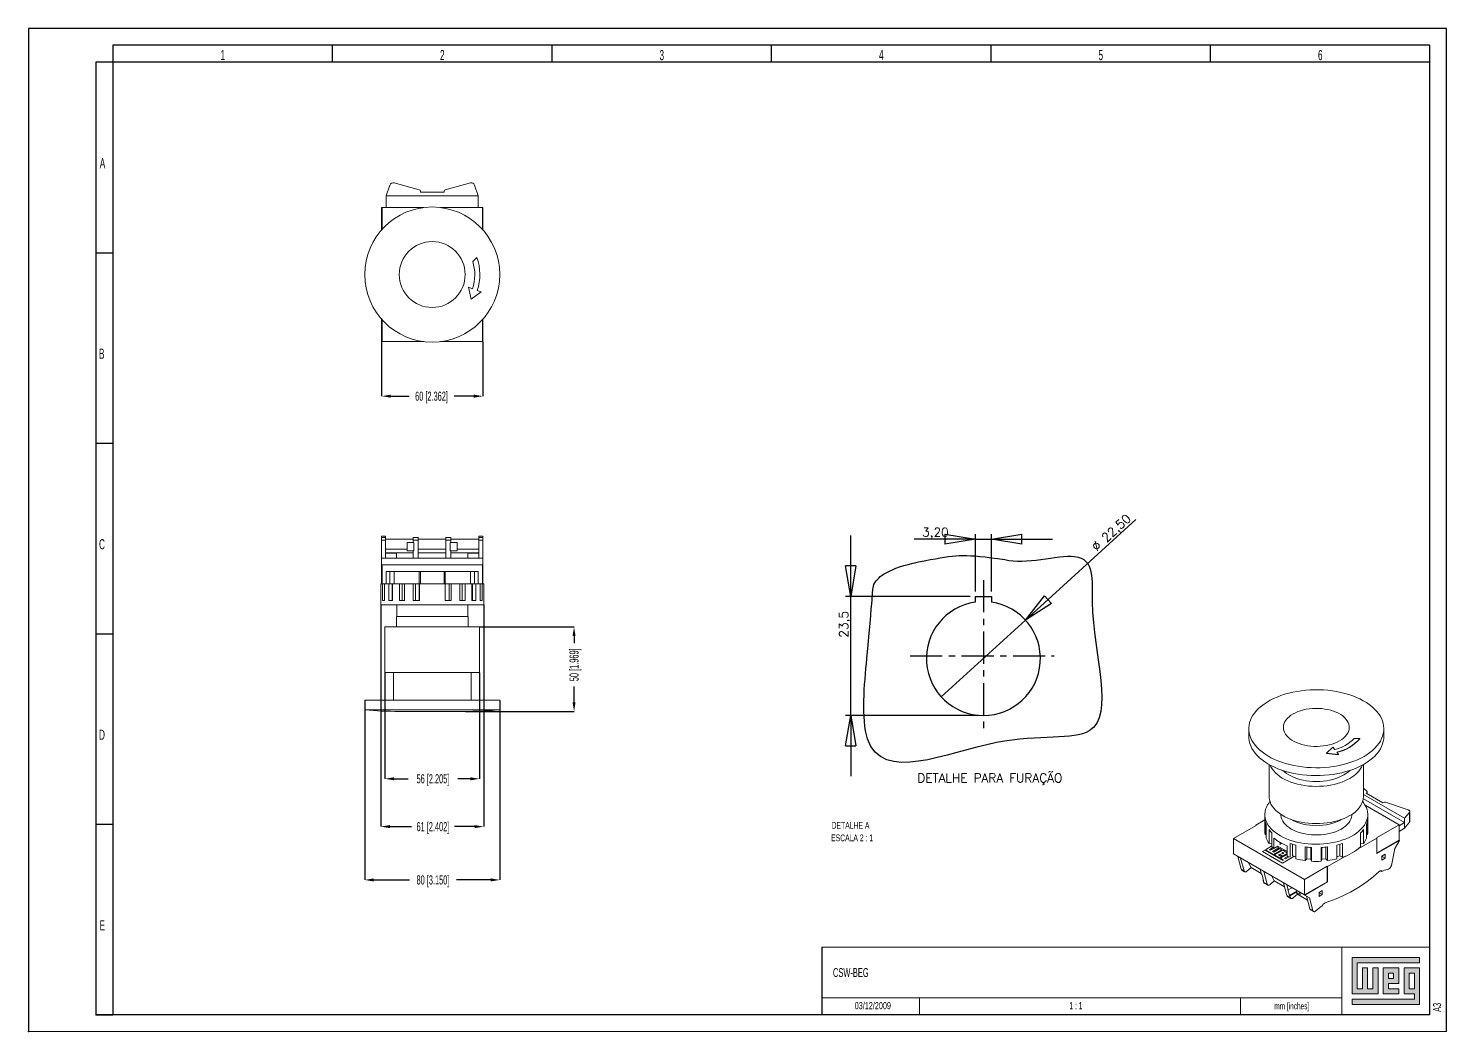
# Model space of a CAD drawing. Header units: millimetres. Extents: x -829 to 2887, y -460 to 1788.
# Drawn here: x 1899.3 to 2319.3, y 632.2 to 929.2 of the extents above; entities that cross this region are included whole.
import ezdxf

# ---------------------------------------------------------------- set-up
doc = ezdxf.new("R2010")
doc.units = ezdxf.units.MM
doc.linetypes.add('CENTER', pattern=[10.16, 6.35, -1.27, 1.27, -1.27])
for name, color, linetype in [('CENTRO', 7, 'CENTER'), ('COTAS', 7, 'Continuous'), ('FORMATO', 7, 'Continuous'), ('LEGENDA', 5, 'Continuous')]:
    doc.layers.add(name, color=color, linetype=linetype)
doc.styles.add('SLDTEXTSTYLE0', font='ROMANS')
doc.styles.add('SLDTEXTSTYLE1', font='TXT', dxfattribs={"width": 0.605})
doc.styles.add('SLDTEXTSTYLE2', font='TXT', dxfattribs={"width": 0.563})
doc.styles.add('SLDTEXTSTYLE3', font='TXT', dxfattribs={"width": 0.605})
doc.dimstyles.new('SLDDIMSTYLE0', dxfattribs={"dimtxt": 2.7, "dimasz": 2.7, "dimexe": 0, "dimexo": 0.0625, "dimgap": 0.675, "dimtad": 0, "dimdec": 1, "dimlfac": 2, "dimrnd": 1e-09, "dimzin": 12, "dimdsep": 46, "dimtxsty": 'SLDTEXTSTYLE1', "dimsah": 1, "dimcen": 0.09, "dimadec": 0, "dimazin": 3, "dimtfac": 1, "dimtdec": 1, "dimtofl": 0, "dimtmove": 0, "dimatfit": 3, "dimfxl": 1, "dimfrac": 2, "dimtolj": 1, "dimtzin": 12, "dimarcsym": 0})

# ---------------------------------------------------------------- blocks, each defined once
blk = doc.blocks.new('SW_NOTE_0')
at = {"color": 0, "linetype": 'Continuous', "lineweight": 0, "attachment_point": 2, "style": 'SLDTEXTSTYLE1'}
for s, insert, char_height in [('DETALHE A', (8.52, 2.57), 1.995), ('ESCALA 2 : 1', (8.98, -1.13), 1.9951)]:
    blk.add_mtext(s, dxfattribs=dict(at, insert=insert, char_height=char_height))
blk = doc.blocks.new('Bloco1')
at = {"layer": 'LEGENDA', "color": 7}
blk.add_blockref('SW_NOTE_0', (-41.96, 12.7), dxfattribs=at)
blk = doc.blocks.new('_CLOSED')
at = {"color": 0, "linetype": 'ByBlock', "lineweight": -2}
for p, q in [((-1, 0.166667), (0, 0)), ((-1, 0.166667), (-1, -0.166667)), ((0, 0), (-1, -0.166667)), ((0, 0), (-1, 0))]:
    blk.add_line(p, q, dxfattribs=at)
blk = doc.blocks.new('SW_BLOCK_DIMENSION_0')
at = {"layer": 'LEGENDA', "color": 0}
for q in [(7.42, 6.77), (-31, -28.27)]:
    blk.add_line((-14.37, -13.11), q, dxfattribs=at)
at = {"layer": 'LEGENDA', "color": 0, "xscale": 6, "yscale": 6, "rotation": 222.3625225484775}
blk.add_blockref('_CLOSED', (-14.37, -13.11, 0.1), dxfattribs=at)
at = {"layer": 'LEGENDA', "color": 0, "char_height": 1.75, "attachment_point": 1, "rotation": 42.3625, "style": 'SLDTEXTSTYLE0'}
for s, insert in [('22,50', (0.43, 3.44)), ('%%c', (-1.52, 1.67))]:
    blk.add_mtext(s, dxfattribs=dict(at, insert=insert))
blk = doc.blocks.new('SW_BLOCK_DIMENSION_1')
at = {"layer": 'LEGENDA', "color": 0}
for p, q in [((0, 8.14), (0, 20.14)), ((23.61, 8.14), (-1, 8.14)), ((0, -15.36), (0, 8.14)), ((25.21, -15.36), (-1, -15.36)), ((0, -15.36), (0, -27.36))]:
    blk.add_line(p, q, dxfattribs=at)
at = {"layer": 'LEGENDA', "color": 0, "xscale": 6, "yscale": 6}
for p, rotation in [((0, 8.14, 0.1), 270.0000000000004), ((0, -15.36, 0.1), 90.0000000000004)]:
    blk.add_blockref('_CLOSED', p, dxfattribs=dict(at, rotation=rotation))
at = {"layer": 'LEGENDA', "color": 0, "insert": (-2.26, 0), "char_height": 1.75, "attachment_point": 1, "rotation": 90, "style": 'SLDTEXTSTYLE0'}
blk.add_mtext('23,5', dxfattribs=at)
blk = doc.blocks.new('SW_BLOCK_DIMENSION_2')
at = {"layer": 'LEGENDA', "color": 0}
for p, q in [((10.51, 0), (-1.59, 0)), ((10.51, -10.3), (10.51, 1)), ((10.51, 0), (13.71, 0)), ((13.71, -10.3), (13.71, 1)), ((13.71, 0), (25.71, 0))]:
    blk.add_line(p, q, dxfattribs=at)
at = {"layer": 'LEGENDA', "color": 0, "xscale": 6, "yscale": 6}
blk.add_blockref('_CLOSED', (10.51, 0, 0.1), dxfattribs=at)
at = {"layer": 'LEGENDA', "color": 0, "xscale": 6, "yscale": 6, "rotation": 180.0000000000004}
blk.add_blockref('_CLOSED', (13.71, 0, 0.1), dxfattribs=at)
at = {"layer": 'LEGENDA', "color": 0, "insert": (0, 2.26), "char_height": 1.75, "attachment_point": 1, "style": 'SLDTEXTSTYLE0'}
blk.add_mtext('3,20', dxfattribs=at)
blk = doc.blocks.new('Bloco2')
at = {"layer": 'CENTRO'}
for p, q in [((-0.04, 14.96), (-0.04, -15.01)), ((-14.52, -0.02), (13.95, -0.02))]:
    blk.add_line(p, q, dxfattribs=at)
at = {"layer": 'COTAS'}
for p, q in [((-1.64, 11.73), (1.56, 11.73)), ((-1.64, 11.73), (-1.64, 10.62)), ((1.56, 11.73), (1.56, 10.62))]:
    blk.add_line(p, q, dxfattribs=at)
blk.add_arc((-0.04, -0.52), 11.25, 98.1765, 81.8235, dxfattribs=at)
blk.add_open_spline([(4.21, 19.01), (8.19, 17.9), (22.57, 22.55), (19.78, 5.09), (28.58, -18.9), (3.42, -13.87), (-25.67, -27.9), (-21.45, 16.17), (-22.07, 11.7), (-21.77, 13.8), (-21.16, 15.64), (-17.32, 17.85), (-10.49, 19.01)], degree=3, knots=[0.0852435, 0.0852435, 0.0852435, 0.0852435, 0.1454003, 0.2197234, 0.395722, 0.5034336, 0.6282318, 0.6840432, 0.8592354, 0.8592354, 0.8973439, 1, 1, 1, 1], dxfattribs=at)
blk.add_open_spline([(-10.49, 19.01), (-4.82, 19.98), (-3.97, 20.17), (4.21, 19.01)], degree=3, dxfattribs=at)
at = {"layer": 'LEGENDA'}
for name, p in [('SW_BLOCK_DIMENSION_2', (-12.14, 23.04)), ('SW_BLOCK_DIMENSION_0', (22.65, 20.17)), ('SW_BLOCK_DIMENSION_1', (-26.24, 3.6))]:
    blk.add_blockref(name, p, dxfattribs=at)
at = {"layer": 'COTAS', "insert": (-13.09, -23.22), "char_height": 1.75, "attachment_point": 1, "style": 'SLDTEXTSTYLE0'}
blk.add_mtext('DETALHE PARA FURAÇÃO', dxfattribs=at)
blk = doc.blocks.new('*D47')
at = {"color": 0, "linetype": 'Continuous', "lineweight": -2}
for p, q in [((2003.89, 836.37), (2003.89, 820.28)), ((2033.89, 836.37), (2033.89, 820.28)), ((2006.59, 820.28), (2012.01, 820.28)), ((2031.19, 820.28), (2025.35, 820.28))]:
    blk.add_line(p, q, dxfattribs=at)
at = {"color": 0}
for points in [[(2006.59, 820.73), (2006.59, 819.83), (2003.89, 820.28)], [(2031.19, 819.83), (2031.19, 820.73), (2033.89, 820.28)]]:
    blk.add_solid(points, dxfattribs=at)
at = {"layer": 'Defpoints', "color": 0}
for p in [(2003.89, 836.43), (2033.89, 836.43), (2033.89, 820.28)]:
    blk.add_point(p, dxfattribs=at)
at = {"color": 0, "lineweight": 0, "insert": (2018.68, 821.63), "char_height": 2.7, "attachment_point": 2, "style": 'SLDTEXTSTYLE1'}
blk.add_mtext('\\A1;60 [2.362]', dxfattribs=at)
blk = doc.blocks.new('*D48')
at = {"color": 0, "linetype": 'Continuous', "lineweight": -2}
for p, q in [((2032.95, 751.95), (2060.89, 751.95)), ((2060.89, 749.25), (2060.89, 747.16)), ((2060.89, 729.65), (2060.89, 734.36)), ((2028.7, 726.95), (2060.89, 726.95))]:
    blk.add_line(p, q, dxfattribs=at)
at = {"color": 0}
for points in [[(2061.34, 749.25), (2060.44, 749.25), (2060.89, 751.95)], [(2060.44, 729.65), (2061.34, 729.65), (2060.89, 726.95)]]:
    blk.add_solid(points, dxfattribs=at)
at = {"layer": 'Defpoints', "color": 0}
for p in [(2032.89, 751.95), (2060.89, 751.95), (2028.64, 726.95)]:
    blk.add_point(p, dxfattribs=at)
at = {"color": 0, "lineweight": 0, "insert": (2059.54, 740.76), "char_height": 2.7, "attachment_point": 2, "rotation": 90, "style": 'SLDTEXTSTYLE1'}
blk.add_mtext('\\A1;50 [1.969]', dxfattribs=at)
blk = doc.blocks.new('*D49')
at = {"color": 0, "linetype": 'Continuous', "lineweight": -2}
for p, q in [((1998.89, 730.23), (1998.89, 677.07)), ((2038.89, 730.23), (2038.89, 677.07)), ((2001.59, 677.07), (2012.17, 677.07)), ((2036.19, 677.07), (2026.04, 677.07))]:
    blk.add_line(p, q, dxfattribs=at)
at = {"color": 0}
for points in [[(2001.59, 677.52), (2001.59, 676.62), (1998.89, 677.07)], [(2036.19, 676.62), (2036.19, 677.52), (2038.89, 677.07)]]:
    blk.add_solid(points, dxfattribs=at)
at = {"layer": 'Defpoints', "color": 0}
for p in [(1998.89, 730.3), (2038.89, 730.3), (1998.89, 677.07)]:
    blk.add_point(p, dxfattribs=at)
at = {"color": 0, "lineweight": 0, "insert": (2019.1, 678.42), "char_height": 2.7, "attachment_point": 2, "style": 'SLDTEXTSTYLE1'}
blk.add_mtext('\\A1;80 [3.150]', dxfattribs=at)
blk = doc.blocks.new('*D50')
at = {"color": 0, "linetype": 'Continuous', "lineweight": -2}
for p, q in [((2004.89, 738.38), (2004.89, 707.01)), ((2032.89, 738.38), (2032.89, 707.01)), ((2007.59, 707.01), (2011.76, 707.01)), ((2030.19, 707.01), (2026.45, 707.01))]:
    blk.add_line(p, q, dxfattribs=at)
at = {"color": 0}
for points in [[(2007.59, 707.46), (2007.59, 706.56), (2004.89, 707.01)], [(2030.19, 706.56), (2030.19, 707.46), (2032.89, 707.01)]]:
    blk.add_solid(points, dxfattribs=at)
at = {"layer": 'Defpoints', "color": 0}
for p in [(2004.89, 738.45), (2032.89, 738.45), (2004.89, 707.01)]:
    blk.add_point(p, dxfattribs=at)
at = {"color": 0, "lineweight": 0, "insert": (2019.1, 708.36), "char_height": 2.7, "attachment_point": 2, "style": 'SLDTEXTSTYLE1'}
blk.add_mtext('\\A1;56 [2.205]', dxfattribs=at)
blk = doc.blocks.new('*D51')
at = {"color": 0, "linetype": 'Continuous', "lineweight": -2}
for p, q in [((2003.64, 758.48), (2003.64, 692.85)), ((2034.14, 758.48), (2034.14, 692.85)), ((2006.34, 692.85), (2012.71, 692.85)), ((2031.44, 692.85), (2025.5, 692.85))]:
    blk.add_line(p, q, dxfattribs=at)
at = {"color": 0}
for points in [[(2006.34, 693.3), (2006.34, 692.4), (2003.64, 692.85)], [(2031.44, 692.4), (2031.44, 693.3), (2034.14, 692.85)]]:
    blk.add_solid(points, dxfattribs=at)
at = {"layer": 'Defpoints', "color": 0}
for p in [(2003.64, 758.55), (2034.14, 758.55), (2034.14, 692.85)]:
    blk.add_point(p, dxfattribs=at)
at = {"color": 0, "lineweight": 0, "insert": (2019.1, 694.2), "char_height": 2.7, "attachment_point": 2, "style": 'SLDTEXTSTYLE1'}
blk.add_mtext('\\A1;61 [2.402]', dxfattribs=at)

msp = doc.modelspace()

# ---------------------------------------------------------------- hatches: boundary and pattern name
at = {"linetype": 'Continuous'}
msp.add_hatch(color=7, dxfattribs=at).paths.add_polyline_path([(2291.28, 654.09), (2291.28, 643.31), (2298.98, 643.31), (2298.98, 651.01), (2297.44, 651.01), (2297.44, 644.85), (2295.9, 644.85), (2295.9, 651.01), (2294.36, 651.01), (2294.36, 644.85), (2292.82, 644.85), (2292.82, 652.55), (2311.3, 652.55), (2311.3, 654.09)], flags=0)
h = msp.add_hatch(color=7, dxfattribs=at)
h.paths.add_polyline_path([(2291.28, 640.23), (2311.3, 640.23), (2311.3, 651.01), (2306.68, 651.01), (2306.68, 643.31), (2309.76, 643.31), (2309.76, 641.77), (2291.28, 641.77)], flags=0)
h.paths.add_polyline_path([(2308.22, 649.47), (2309.76, 649.47), (2309.76, 644.85), (2308.22, 644.85)], flags=0)
h = msp.add_hatch(color=7, dxfattribs=at)
h.paths.add_polyline_path([(2305.14, 644.85), (2302.06, 644.85), (2302.06, 646.39), (2305.14, 646.39), (2305.14, 651.01), (2300.52, 651.01), (2300.52, 643.31), (2305.14, 643.31)], flags=0)
h.paths.add_polyline_path([(2303.6, 647.93), (2302.06, 647.93), (2302.06, 649.47), (2303.6, 649.47)], flags=0)

# ---------------------------------------------------------------- linework, layer by layer
at = {"color": 7, "linetype": 'Continuous', "lineweight": 15}
for p, q in [((2006.383, 882.772), (2005.241, 879.633)), ((2015.02, 881.402), (2007.582, 883.395)), ((2030.2, 883.395), (2022.762, 881.402)), ((2032.541, 879.633), (2031.399, 882.772)), ((2005.241, 879.633), (2032.541, 879.633)), ((2005.241, 876.133), (2005.241, 879.633)), ((2005.241, 879.633), (2005.241, 879.633)), ((2015.391, 880.633), (2015.391, 880.919)), ((2022.391, 880.633), (2015.391, 880.633)), ((2022.391, 880.919), (2022.391, 880.633)), ((2032.541, 879.633), (2032.541, 876.133)), ((2004.041, 876.133), (2003.891, 876.133)), ((2003.891, 869.511), (2003.891, 876.133)), ((2016.446, 876.133), (2004.041, 876.133)), ((2004.041, 876.133), (2004.041, 869.68)), ((2033.741, 876.133), (2021.336, 876.133)), ((2033.741, 869.68), (2033.741, 876.133)), ((2033.891, 876.133), (2033.741, 876.133)), ((2033.891, 876.133), (2033.891, 869.511)), ((2030.878, 860.186), (2032.051, 861.36)), ((2029.611, 852.534), (2030.78, 852.093)), ((2030.422, 849.021), (2029.611, 852.534)), ((2033.353, 851.121), (2030.422, 849.021)), ((2032.184, 851.563), (2033.353, 851.121)), ((2003.891, 836.433), (2003.891, 843.054)), ((2004.041, 842.886), (2004.041, 836.433)), ((2033.741, 836.433), (2033.741, 842.886)), ((2033.891, 843.054), (2033.891, 836.433)), ((2004.041, 836.433), (2003.891, 836.433)), ((2004.041, 836.433), (2016.446, 836.433)), ((2021.336, 836.433), (2033.741, 836.433)), ((2033.891, 836.433), (2033.741, 836.433)), ((2005.041, 778.847), (2003.891, 778.847)), ((2003.891, 778.435), (2003.891, 778.847)), ((2005.041, 778.435), (2003.891, 778.435)), ((2003.891, 777.694), (2003.891, 778.435)), ((2005.041, 777.694), (2003.891, 777.694)), ((2003.891, 777.694), (2003.891, 772.347)), ((2005.041, 778.435), (2005.041, 778.847)), ((2005.041, 778.435), (2005.041, 777.694)), ((2005.041, 777.947), (2013.241, 777.947)), ((2005.041, 772.347), (2005.041, 777.694)), ((2014.741, 778.435), (2013.241, 778.435)), ((2013.241, 777.694), (2013.241, 778.435)), ((2013.241, 777.694), (2013.241, 776.947)), ((2014.741, 777.694), (2013.241, 777.694)), ((2014.741, 778.435), (2014.741, 777.694)), ((2014.741, 777.947), (2022.941, 777.947)), ((2014.741, 772.347), (2014.741, 777.694)), ((2024.441, 778.435), (2022.941, 778.435)), ((2022.941, 777.694), (2022.941, 778.435)), ((2022.941, 777.694), (2022.941, 772.347)), ((2024.441, 777.694), (2022.941, 777.694)), ((2024.441, 778.435), (2024.441, 777.694)), ((2024.441, 777.947), (2032.641, 777.947)), ((2024.441, 776.947), (2024.441, 777.694)), ((2033.891, 778.847), (2032.641, 778.847)), ((2032.641, 778.847), (2032.641, 778.435)), ((2033.891, 778.435), (2032.641, 778.435)), ((2032.641, 777.694), (2032.641, 778.435)), ((2032.641, 777.694), (2032.641, 772.347)), ((2033.891, 777.694), (2032.641, 777.694)), ((2033.891, 778.847), (2033.891, 778.435)), ((2033.891, 778.435), (2033.891, 777.694)), ((2033.891, 772.347), (2033.891, 777.694)), ((2005.041, 774.947), (2011.441, 774.947)), ((2005.041, 773.947), (2013.241, 773.947)), ((2008.291, 773.847), (2005.041, 773.847)), ((2008.291, 772.347), (2008.291, 773.847)), ((2011.441, 774.947), (2011.441, 776.947)), ((2011.441, 776.947), (2013.241, 776.947)), ((2011.441, 774.447), (2011.441, 774.947)), ((2013.241, 774.447), (2011.441, 774.447)), ((2013.241, 776.947), (2013.441, 776.947)), ((2013.241, 774.447), (2013.241, 772.347)), ((2013.441, 774.447), (2013.241, 774.447)), ((2013.441, 776.947), (2013.441, 774.447)), ((2014.741, 774.947), (2022.941, 774.947)), ((2014.741, 773.947), (2022.941, 773.947)), ((2024.241, 776.947), (2024.441, 776.947)), ((2024.241, 774.447), (2024.241, 776.947)), ((2024.441, 774.447), (2024.241, 774.447)), ((2024.441, 776.947), (2026.241, 776.947)), ((2024.441, 772.347), (2024.441, 774.447)), ((2026.241, 774.447), (2024.441, 774.447)), ((2024.441, 773.947), (2032.641, 773.947)), ((2026.241, 776.947), (2026.241, 774.947)), ((2026.241, 774.947), (2026.241, 774.447)), ((2026.241, 774.947), (2032.641, 774.947)), ((2029.391, 773.847), (2029.391, 772.347)), ((2032.641, 773.847), (2029.391, 773.847)), ((2003.891, 772.347), (2005.041, 772.347)), ((2003.891, 770.347), (2003.891, 772.347)), ((2004.041, 770.347), (2003.891, 770.347)), ((2003.891, 764.747), (2003.891, 770.347)), ((2033.741, 770.347), (2004.041, 770.347)), ((2004.041, 770.347), (2004.041, 764.747)), ((2005.041, 772.347), (2013.241, 772.347)), ((2013.241, 772.347), (2014.741, 772.347)), ((2014.741, 772.347), (2022.941, 772.347)), ((2022.941, 772.347), (2024.441, 772.347)), ((2024.441, 772.347), (2032.641, 772.347)), ((2032.641, 772.347), (2033.891, 772.347)), ((2033.891, 770.347), (2033.741, 770.347)), ((2033.741, 770.347), (2033.741, 764.747)), ((2033.891, 772.347), (2033.891, 770.347)), ((2033.891, 770.347), (2033.891, 764.747)), ((2003.641, 764.747), (2003.641, 758.547)), ((2003.891, 764.747), (2003.641, 764.747)), ((2004.041, 764.747), (2003.891, 764.747)), ((2005.241, 764.747), (2004.041, 764.747)), ((2004.121, 759.747), (2004.121, 764.747)), ((2004.71, 759.747), (2004.71, 764.747)), ((2005.241, 768.347), (2005.241, 766.347)), ((2006.383, 768.347), (2005.241, 768.347)), ((2005.241, 766.347), (2005.241, 768.347)), ((2005.241, 768.347), (2005.241, 768.347)), ((2005.241, 766.347), (2005.241, 764.747)), ((2005.241, 766.347), (2005.241, 766.347)), ((2006.383, 764.747), (2005.241, 764.747)), ((2006.017, 759.747), (2006.017, 764.747)), ((2006.383, 768.347), (2006.383, 764.747)), ((2007.582, 768.347), (2006.383, 768.347)), ((2007.582, 764.747), (2006.383, 764.747)), ((2007.01, 759.747), (2007.01, 764.747)), ((2007.138, 759.747), (2007.138, 764.747)), ((2007.582, 768.347), (2007.582, 764.747)), ((2015.02, 768.347), (2007.582, 768.347)), ((2015.02, 764.747), (2007.582, 764.747)), ((2009.174, 759.747), (2009.174, 764.747)), ((2010.03, 759.747), (2010.03, 764.747)), ((2010.716, 759.747), (2010.716, 764.747)), ((2013.281, 759.747), (2013.281, 764.747)), ((2013.917, 759.747), (2013.917, 764.747)), ((2015.02, 768.347), (2015.02, 764.747)), ((2015.391, 768.347), (2015.02, 768.347)), ((2015.391, 764.747), (2015.02, 764.747)), ((2015.058, 759.747), (2015.058, 764.747)), ((2015.094, 759.747), (2015.094, 764.747)), ((2015.391, 768.347), (2015.391, 764.747)), ((2022.391, 768.347), (2015.391, 768.347)), ((2022.391, 764.747), (2015.391, 764.747)), ((2022.391, 768.347), (2022.391, 764.747)), ((2022.762, 768.347), (2022.391, 768.347)), ((2022.762, 764.747), (2022.391, 764.747)), ((2022.688, 759.747), (2022.688, 764.747)), ((2022.724, 759.747), (2022.724, 764.747)), ((2022.762, 768.347), (2022.762, 764.747)), ((2030.2, 768.347), (2022.762, 768.347)), ((2030.2, 764.747), (2022.762, 764.747)), ((2023.865, 759.747), (2023.865, 764.747)), ((2024.501, 759.747), (2024.501, 764.747)), ((2027.066, 759.747), (2027.066, 764.747)), ((2027.752, 759.747), (2027.752, 764.747)), ((2028.608, 759.747), (2028.608, 764.747)), ((2030.2, 768.347), (2030.2, 764.747)), ((2031.399, 768.347), (2030.2, 768.347)), ((2031.399, 764.747), (2030.2, 764.747)), ((2030.644, 759.747), (2030.644, 764.747)), ((2030.772, 759.747), (2030.772, 764.747)), ((2031.399, 768.347), (2031.399, 764.747)), ((2032.541, 768.347), (2031.399, 768.347)), ((2032.541, 764.747), (2031.399, 764.747)), ((2031.765, 759.747), (2031.765, 764.747)), ((2032.541, 766.347), (2032.541, 768.347)), ((2032.541, 766.347), (2032.541, 764.747)), ((2033.741, 764.747), (2032.541, 764.747)), ((2033.072, 759.747), (2033.072, 764.747)), ((2033.661, 759.747), (2033.661, 764.747)), ((2033.891, 764.747), (2033.741, 764.747)), ((2034.141, 764.747), (2033.891, 764.747)), ((2034.141, 758.547), (2034.141, 764.747)), ((2034.141, 758.547), (2003.641, 758.547)), ((2004.121, 759.747), (2004.71, 759.747)), ((2006.017, 759.747), (2007.138, 759.747)), ((2008.391, 758.547), (2008.391, 755.047)), ((2009.174, 759.747), (2010.716, 759.747)), ((2013.281, 759.747), (2015.094, 759.747)), ((2022.688, 759.747), (2024.501, 759.747)), ((2027.066, 759.747), (2028.608, 759.747)), ((2029.391, 755.047), (2029.391, 758.547)), ((2030.644, 759.747), (2031.765, 759.747)), ((2033.072, 759.747), (2033.661, 759.747)), ((2004.891, 751.947), (2004.891, 738.447)), ((2004.891, 751.947), (2032.891, 751.947)), ((2008.291, 755.047), (2008.291, 751.947)), ((2008.291, 755.047), (2029.491, 755.047)), ((2029.491, 751.947), (2029.491, 755.047)), ((2032.891, 738.447), (2032.891, 751.947)), ((2004.891, 738.447), (2032.891, 738.447)), ((2007.391, 738.447), (2007.391, 730.297)), ((2030.391, 730.297), (2030.391, 738.447)), ((1998.891, 730.297), (1998.891, 727.447)), ((1998.891, 730.297), (2038.891, 730.297)), ((1998.891, 727.447), (2038.891, 727.447)), ((2009.141, 726.947), (2028.641, 726.947)), ((2029.611, 726.952), (2029.611, 726.947)), ((2029.611, 726.947), (2030.78, 726.947)), ((2030.78, 726.969), (2030.78, 726.947)), ((2030.78, 726.947), (2030.878, 726.947)), ((2030.878, 726.986), (2032.051, 727.037)), ((2030.878, 726.986), (2030.878, 726.947)), ((2030.878, 726.947), (2032.051, 726.947)), ((2032.051, 727.037), (2032.997, 727.037)), ((2032.051, 727.037), (2032.051, 726.947)), ((2032.051, 726.947), (2032.997, 726.947)), ((2032.997, 726.947), (2032.997, 727.037)), ((2032.997, 726.947), (2033.353, 726.947)), ((2033.353, 727.053), (2033.353, 726.947)), ((2038.891, 727.447), (2038.891, 730.297)), ((2260.697, 721.821), (2260.697, 719.494)), ((2291.933, 718.93), (2293.593, 718.93)), ((2293.593, 718.856), (2293.593, 718.93)), ((2300.697, 719.496), (2300.697, 721.823)), ((2283.716, 714.558), (2285.626, 716.323)), ((2283.716, 714.499), (2283.716, 714.558)), ((2287.273, 714.218), (2283.716, 714.558)), ((2287.273, 714.096), (2283.716, 714.499)), ((2285.626, 716.323), (2286.141, 715.665)), ((2286.758, 714.876), (2287.273, 714.218)), ((2287.273, 714.096), (2287.273, 714.218)), ((2266.698, 711.248), (2266.698, 701.818)), ((2294.698, 701.819), (2294.698, 711.249)), ((2295.725, 703.203), (2294.698, 704.231)), ((2294.698, 702.351), (2306.862, 695.328)), ((2295.443, 702.738), (2295.646, 702.855)), ((2300.392, 699.88), (2295.443, 702.738)), ((2295.646, 702.621), (2295.646, 702.855)), ((2295.792, 702.536), (2295.792, 703.059)), ((2294.639, 701.079), (2306.862, 694.021)), ((2305.235, 693.409), (2295.158, 699.227)), ((2300.595, 699.997), (2300.392, 699.88)), ((2307.868, 697.82), (2301.199, 700.043)), ((2308.368, 694.38), (2308.368, 697.32)), ((2262.915, 693.225), (2256.162, 689.326)), ((2262.809, 693.286), (2265.448, 694.81)), ((2262.809, 693.286), (2262.915, 693.225)), ((2262.809, 693.164), (2262.809, 693.286)), ((2265.448, 696.429), (2265.449, 691.367)), ((2265.516, 694.619), (2265.517, 690.536)), ((2265.815, 693.531), (2265.815, 689.449)), ((2270.198, 696.471), (2270.198, 696.429)), ((2291.198, 696.43), (2291.198, 696.472)), ((2295.582, 693.531), (2295.582, 689.449)), ((2295.88, 694.619), (2295.88, 690.536)), ((2295.949, 691.368), (2295.948, 696.43)), ((2298.482, 689.51), (2305.235, 693.409)), ((2306.862, 694.021), (2305.235, 693.082)), ((2305.236, 688.836), (2305.235, 693.409)), ((2306.862, 695.328), (2308.274, 697.076)), ((2306.862, 694.021), (2306.862, 695.328)), ((2306.862, 692.388), (2308.274, 694.136)), ((2306.862, 694.021), (2306.862, 692.388)), ((2308.274, 694.136), (2308.274, 697.076)), ((2256.162, 689.326), (2277.162, 677.2)), ((2256.162, 684.754), (2256.162, 689.326)), ((2265.517, 690.536), (2265.815, 690.503)), ((2266.704, 691.95), (2266.704, 687.868)), ((2267.569, 690.97), (2267.57, 686.896)), ((2268.118, 689.452), (2268.118, 686.39)), ((2298.588, 689.449), (2293.249, 686.366)), ((2293.827, 690.97), (2293.827, 686.887)), ((2294.692, 691.95), (2294.692, 687.868)), ((2295.582, 690.503), (2295.88, 690.536)), ((2298.588, 689.449), (2298.482, 689.51)), ((2298.588, 684.876), (2298.588, 689.449)), ((2298.588, 684.999), (2305.236, 688.836)), ((2306.862, 692.388), (2305.236, 691.449)), ((2305.342, 688.775), (2305.236, 688.836)), ((2256.056, 684.815), (2256.162, 684.876)), ((2256.162, 684.754), (2256.056, 684.815)), ((2256.162, 684.754), (2277.162, 672.628)), ((2265.417, 685.881), (2264.749, 685.495)), ((2264.749, 685.495), (2264.749, 685.487)), ((2264.749, 685.495), (2270.683, 682.069)), ((2264.749, 685.487), (2270.683, 682.061)), ((2270.764, 682.793), (2265.417, 685.881)), ((2267.57, 687.124), (2265.669, 686.026)), ((2265.669, 686.026), (2268.095, 684.625)), ((2265.669, 686.026), (2265.669, 686.018)), ((2265.669, 686.018), (2268.095, 684.617)), ((2266.704, 687.868), (2267.57, 687.929)), ((2266.838, 686.026), (2267.865, 686.619)), ((2267.173, 685.832), (2266.838, 686.026)), ((2266.845, 686.022), (2267.865, 686.611)), ((2269.016, 686.896), (2267.173, 685.832)), ((2267.759, 685.494), (2269.601, 686.558)), ((2268.09, 685.303), (2267.759, 685.494)), ((2267.766, 685.49), (2269.601, 686.55)), ((2269.932, 686.367), (2268.09, 685.303)), ((2268.095, 684.625), (2270.523, 686.026)), ((2268.095, 684.617), (2270.523, 686.018)), ((2268.095, 684.625), (2268.095, 684.617)), ((2268.118, 686.39), (2269.328, 687.089)), ((2270.769, 685.884), (2268.342, 684.482)), ((2269.601, 686.558), (2269.016, 686.896)), ((2269.328, 687.097), (2272.078, 685.509)), ((2269.328, 687.089), (2272.078, 685.501)), ((2269.512, 684.482), (2269.852, 684.678)), ((2269.519, 684.478), (2269.852, 684.67)), ((2269.601, 686.558), (2269.601, 686.55)), ((2269.852, 684.678), (2270.779, 684.143)), ((2269.852, 684.678), (2269.852, 684.67)), ((2269.852, 684.67), (2270.779, 684.135)), ((2270.523, 686.026), (2269.932, 686.367)), ((2269.957, 688.179), (2269.957, 687.46)), ((2272.078, 684.613), (2270.096, 683.47)), ((2270.773, 685.209), (2270.432, 685.012)), ((2270.432, 685.012), (2270.761, 684.822)), ((2270.773, 685.201), (2270.439, 685.008)), ((2270.523, 686.026), (2270.523, 686.018)), ((2270.761, 684.822), (2271.102, 685.019)), ((2272.078, 685.128), (2270.769, 685.884)), ((2271.102, 685.019), (2270.773, 685.209)), ((2270.773, 685.209), (2270.773, 685.201)), ((2271.095, 685.015), (2270.773, 685.201)), ((2270.779, 684.143), (2272.078, 684.893)), ((2270.779, 684.135), (2272.078, 684.884)), ((2272.078, 687.166), (2272.078, 684.112)), ((2272.939, 687.87), (2272.939, 683.795)), ((2273.694, 687.628), (2273.694, 684.195)), ((2274.637, 687.37), (2274.637, 683.288)), ((2277.375, 686.856), (2277.376, 682.774)), ((2277.876, 686.797), (2277.876, 683.295)), ((2279.061, 686.696), (2279.061, 683.187)), ((2279.258, 686.684), (2279.258, 682.602)), ((2282.137, 686.684), (2282.137, 682.602)), ((2282.334, 686.696), (2282.334, 683.187)), ((2283.52, 686.797), (2283.52, 683.295)), ((2284.02, 686.856), (2284.02, 682.774)), ((2286.758, 687.37), (2286.758, 683.288)), ((2287.702, 687.628), (2287.702, 684.194)), ((2288.457, 687.87), (2288.457, 683.787)), ((2293.827, 687.929), (2294.692, 687.868)), ((2305.342, 688.775), (2298.588, 684.876)), ((2301.099, 684.693), (2300.144, 684.141)), ((2301.099, 684.693), (2301.099, 683.468)), ((2303.928, 686.326), (2302.915, 681.376)), ((2303.928, 686.326), (2305.342, 688.775)), ((2257.47, 683.998), (2258.484, 680.218)), ((2258.284, 683.529), (2259.297, 679.749)), ((2261.36, 680.733), (2260.163, 679.671)), ((2261.36, 680.733), (2260.637, 682.17)), ((2261.36, 680.733), (2264.405, 678.975)), ((2268.342, 684.482), (2268.342, 684.474)), ((2268.342, 684.482), (2269.855, 683.609)), ((2268.342, 684.474), (2269.855, 683.601)), ((2270.439, 683.947), (2269.512, 684.482)), ((2269.855, 683.609), (2270.439, 683.947)), ((2269.855, 683.601), (2270.439, 683.938)), ((2269.855, 683.609), (2269.855, 683.601)), ((2270.096, 683.47), (2271.016, 682.939)), ((2270.096, 683.47), (2270.096, 683.461)), ((2270.096, 683.461), (2271.009, 682.934)), ((2270.439, 683.947), (2270.439, 683.938)), ((2270.683, 682.069), (2274.03, 684.001)), ((2270.683, 682.061), (2274.03, 683.993)), ((2270.683, 682.069), (2270.683, 682.061)), ((2271.016, 682.939), (2270.764, 682.793)), ((2270.779, 684.143), (2270.779, 684.135)), ((2272.264, 684.04), (2271.271, 683.466)), ((2271.271, 683.466), (2271.6, 683.276)), ((2272.264, 684.031), (2271.278, 683.462)), ((2271.6, 683.276), (2272.666, 683.891)), ((2274.03, 684.001), (2273.688, 684.199)), ((2273.699, 684.192), (2274.637, 683.916)), ((2274.03, 684.001), (2274.03, 683.993)), ((2277.162, 677.2), (2283.915, 681.099)), ((2277.376, 682.774), (2277.876, 683.295)), ((2277.876, 683.295), (2279.061, 683.187)), ((2279.061, 683.187), (2279.258, 682.602)), ((2282.137, 682.602), (2282.334, 683.187)), ((2282.334, 683.187), (2283.52, 683.295)), ((2283.52, 683.295), (2284.02, 682.774)), ((2283.915, 681.099), (2284.021, 681.038)), ((2283.915, 676.527), (2283.915, 681.099)), ((2289.36, 684.121), (2284.021, 681.038)), ((2284.021, 681.038), (2284.021, 676.466)), ((2286.758, 683.916), (2287.702, 684.194)), ((2287.702, 684.194), (2288.457, 683.787)), ((2300.144, 682.917), (2300.144, 684.141)), ((2300.215, 683.978), (2300.144, 684.019)), ((2300.144, 682.917), (2301.099, 683.468)), ((2300.215, 683.978), (2300.215, 684.182)), ((2301.099, 683.468), (2300.215, 683.978)), ((2258.484, 680.218), (2259.297, 679.749)), ((2258.667, 679.958), (2259.48, 679.488)), ((2264.479, 678.696), (2264.082, 680.181)), ((2264.621, 678.615), (2264.479, 678.696)), ((2265.095, 676.847), (2264.621, 678.615)), ((2265.057, 676.988), (2264.953, 676.929)), ((2264.953, 676.929), (2265.095, 676.847)), ((2265.095, 676.401), (2264.953, 676.929)), ((2265.095, 676.401), (2266.155, 675.789)), ((2265.142, 679.569), (2266.155, 675.789)), ((2268.218, 676.773), (2267.021, 675.711)), ((2268.218, 676.773), (2267.496, 678.21)), ((2268.218, 676.773), (2271.263, 675.014)), ((2271.953, 672.441), (2270.94, 676.221)), ((2277.162, 672.628), (2277.162, 677.2)), ((2277.162, 672.628), (2283.915, 676.527)), ((2284.021, 676.466), (2277.268, 672.567)), ((2283.915, 676.527), (2284.021, 676.466)), ((2300.145, 679.569), (2299.796, 679.771)), ((2300.145, 679.569), (2300.852, 679.978)), ((2300.852, 679.978), (2302.049, 680.298)), ((2265.278, 676.141), (2266.338, 675.528)), ((2271.953, 672.441), (2273.014, 671.828)), ((2272.001, 675.608), (2272.399, 674.124)), ((2272.136, 672.18), (2273.197, 671.568)), ((2272.399, 674.124), (2272.257, 674.205)), ((2272.257, 674.205), (2272.731, 672.438)), ((2273.485, 674.751), (2272.399, 674.124)), ((2275.112, 673.812), (2272.731, 672.438)), ((2272.731, 672.438), (2272.872, 672.356)), ((2272.872, 672.356), (2274.759, 673.445)), ((2272.872, 672.356), (2273.014, 671.828)), ((2275.077, 672.812), (2273.88, 671.751)), ((2275.077, 672.812), (2274.759, 673.445)), ((2276.031, 672.71), (2274.759, 673.445)), ((2275.077, 672.812), (2278.122, 671.054)), ((2275.627, 673.515), (2276.031, 672.71)), ((2277.268, 672.567), (2277.162, 672.628)), ((2277.268, 672.567), (2278.682, 671.75)), ((2278.812, 668.48), (2277.799, 672.261)), ((2281.511, 673.384), (2282.466, 673.935)), ((2281.511, 672.159), (2281.511, 673.384)), ((2281.511, 673.261), (2281.582, 673.22)), ((2282.466, 672.71), (2281.511, 672.159)), ((2281.582, 673.424), (2281.582, 673.22)), ((2281.582, 673.22), (2282.466, 672.71)), ((2282.466, 673.935), (2282.466, 672.71)), ((2279.696, 667.97), (2278.682, 671.75)), ((2278.812, 668.48), (2279.696, 667.97)), ((2278.995, 668.22), (2279.879, 667.71)), ((2281.759, 668.954), (2280.562, 667.893)), ((2281.759, 668.954), (2282.466, 669.362))]:
    msp.add_line(p, q, dxfattribs=at)
at = {"color": 7, "linetype": 'Continuous', "lineweight": 0}
for p, q in [((2311.3, 654.09), (2291.28, 654.09)), ((2291.28, 654.09), (2291.28, 643.31)), ((2292.82, 652.55), (2311.3, 652.55)), ((2292.82, 644.85), (2292.82, 652.55)), ((2295.9, 651.01), (2294.36, 651.01)), ((2294.36, 651.01), (2294.36, 644.85)), ((2295.9, 644.85), (2295.9, 651.01)), ((2298.98, 651.01), (2297.44, 651.01)), ((2297.44, 651.01), (2297.44, 644.85)), ((2298.98, 643.31), (2298.98, 651.01)), ((2305.14, 651.01), (2300.52, 651.01)), ((2300.52, 651.01), (2300.52, 643.31)), ((2305.14, 646.39), (2305.14, 651.01)), ((2311.3, 651.01), (2306.68, 651.01)), ((2306.68, 651.01), (2306.68, 643.31)), ((2311.3, 652.55), (2311.3, 654.09)), ((2311.3, 640.23), (2311.3, 651.01)), ((2302.06, 649.47), (2303.6, 649.47)), ((2302.06, 647.93), (2302.06, 649.47)), ((2303.6, 647.93), (2302.06, 647.93)), ((2303.6, 649.47), (2303.6, 647.93)), ((2308.22, 644.85), (2308.22, 649.47)), ((2308.22, 649.47), (2309.76, 649.47)), ((2309.76, 649.47), (2309.76, 644.85)), ((2291.28, 643.31), (2298.98, 643.31)), ((2294.36, 644.85), (2292.82, 644.85)), ((2297.44, 644.85), (2295.9, 644.85)), ((2300.52, 643.31), (2305.14, 643.31)), ((2302.06, 646.39), (2305.14, 646.39)), ((2302.06, 644.85), (2302.06, 646.39)), ((2305.14, 644.85), (2302.06, 644.85)), ((2305.14, 643.31), (2305.14, 644.85)), ((2306.68, 643.31), (2309.76, 643.31)), ((2309.76, 644.85), (2308.22, 644.85)), ((2309.76, 643.31), (2309.76, 641.77)), ((2163.206, 642.16), (2163.206, 637.16)), ((2258.29, 642.173), (2258.29, 637.16)), ((2291.28, 641.77), (2291.28, 640.23)), ((2309.76, 641.77), (2291.28, 641.77)), ((2291.28, 640.23), (2311.3, 640.23))]:
    msp.add_line(p, q, dxfattribs=at)
at = {"color": 7, "linetype": 'Continuous', "lineweight": 15, "flags": 128}
for points in [[(2294.839, 713.656), (2293.873, 713.135), (2292.85, 712.651), (2291.773, 712.207), (2290.649, 711.805), (2289.48, 711.448), (2288.273, 711.135), (2287.034, 710.869), (2285.766, 710.651), (2284.476, 710.482), (2283.17, 710.363), (2281.853, 710.294), (2280.531, 710.275), (2279.209, 710.306), (2277.895, 710.388), (2276.592, 710.52), (2275.307, 710.701), (2274.046, 710.931), (2272.814, 711.209), (2271.616, 711.533), (2270.459, 711.902), (2269.346, 712.314), (2268.282, 712.768), (2267.273, 713.262), (2266.322, 713.793), (2265.435, 714.359), (2264.614, 714.957), (2263.863, 715.586), (2263.187, 716.242), (2262.586, 716.922), (2262.065, 717.624), (2261.625, 718.344), (2261.269, 719.08), (2260.998, 719.827), (2260.813, 720.583), (2260.714, 721.345), (2260.703, 722.108), (2260.78, 722.871), (2260.944, 723.628), (2261.194, 724.378), (2261.529, 725.117), (2261.948, 725.841), (2262.449, 726.548), (2263.03, 727.234), (2263.688, 727.896), (2264.421, 728.532), (2265.225, 729.138), (2266.096, 729.713), (2267.031, 730.253), (2268.026, 730.756), (2269.077, 731.22), (2270.178, 731.643), (2271.325, 732.023), (2272.513, 732.358), (2273.737, 732.647), (2274.992, 732.889), (2276.271, 733.083), (2277.57, 733.227), (2278.882, 733.322), (2280.202, 733.366), (2281.525, 733.36), (2282.844, 733.303), (2284.153, 733.196), (2285.448, 733.039), (2286.721, 732.833), (2287.968, 732.58), (2289.184, 732.279), (2290.362, 731.932), (2291.498, 731.541), (2292.587, 731.108), (2293.624, 730.634), (2294.604, 730.121), (2295.524, 729.572), (2296.379, 728.99), (2297.165, 728.376), (2297.879, 727.733), (2298.518, 727.064), (2299.079, 726.373), (2299.56, 725.662), (2299.958, 724.933), (2300.272, 724.192), (2300.5, 723.439), (2300.642, 722.68), (2300.697, 721.917), (2300.664, 721.154), (2300.544, 720.394), (2300.337, 719.639), (2300.044, 718.895), (2299.666, 718.163), (2299.206, 717.447), (2298.665, 716.75), (2298.045, 716.076), (2297.349, 715.426), (2296.58, 714.805), (2295.742, 714.214), (2294.839, 713.656)], [(2287.591, 718.249), (2286.905, 717.889), (2286.162, 717.568), (2285.369, 717.289), (2284.535, 717.055), (2283.665, 716.868), (2282.769, 716.729), (2281.854, 716.64), (2280.929, 716.602), (2280.001, 716.615), (2279.08, 716.679), (2278.173, 716.792), (2277.289, 716.956), (2276.437, 717.166), (2275.622, 717.423), (2274.854, 717.723), (2274.138, 718.065), (2273.482, 718.443), (2272.892, 718.856), (2272.372, 719.3), (2271.927, 719.77), (2271.562, 720.263), (2271.279, 720.773), (2271.082, 721.297), (2270.972, 721.829), (2270.95, 722.364), (2271.016, 722.898), (2271.17, 723.427), (2271.41, 723.944), (2271.735, 724.446), (2272.14, 724.928), (2272.623, 725.385), (2273.179, 725.814), (2273.803, 726.211), (2274.49, 726.571), (2275.233, 726.892), (2276.025, 727.171), (2276.86, 727.405), (2277.729, 727.592), (2278.625, 727.731), (2279.54, 727.82), (2280.466, 727.858), (2281.393, 727.845), (2282.315, 727.782), (2283.221, 727.668), (2284.105, 727.505), (2284.958, 727.294), (2285.772, 727.037), (2286.541, 726.737), (2287.256, 726.396), (2287.912, 726.017), (2288.503, 725.604), (2289.023, 725.16), (2289.467, 724.69), (2289.833, 724.197), (2290.115, 723.687), (2290.312, 723.164), (2290.422, 722.632), (2290.444, 722.096), (2290.378, 721.562), (2290.224, 721.033), (2289.984, 720.516), (2289.66, 720.014), (2289.254, 719.532), (2288.771, 719.075), (2288.215, 718.646), (2287.591, 718.249)], [(2294.839, 711.33), (2293.873, 710.808), (2292.85, 710.324), (2291.773, 709.88), (2290.649, 709.479), (2289.48, 709.121), (2288.274, 708.808), (2287.034, 708.542), (2285.766, 708.324), (2284.476, 708.155), (2283.17, 708.036), (2281.853, 707.967), (2280.531, 707.948), (2279.21, 707.979), (2277.895, 708.061), (2276.592, 708.193), (2275.307, 708.374), (2274.046, 708.604), (2272.814, 708.882), (2271.617, 709.206), (2270.459, 709.575), (2269.346, 709.987), (2268.282, 710.441), (2267.273, 710.935), (2266.323, 711.466), (2265.435, 712.032), (2264.614, 712.63), (2263.864, 713.259), (2263.187, 713.915), (2262.586, 714.595), (2262.065, 715.297), (2261.625, 716.017), (2261.269, 716.753), (2260.998, 717.5), (2260.813, 718.256), (2260.714, 719.018), (2260.697, 719.494)], [(2300.697, 719.496), (2300.664, 718.827), (2300.544, 718.067), (2300.337, 717.312), (2300.044, 716.568), (2299.666, 715.836), (2299.206, 715.12), (2298.665, 714.423), (2298.045, 713.749), (2297.349, 713.099), (2296.581, 712.478), (2295.743, 711.887), (2294.839, 711.33)], [(2290.597, 707.125), (2289.779, 706.689), (2288.903, 706.292), (2287.976, 705.936), (2287.003, 705.624), (2285.99, 705.357), (2284.944, 705.138), (2283.87, 704.968), (2282.777, 704.847), (2281.67, 704.777), (2280.558, 704.758), (2279.446, 704.79), (2278.342, 704.872), (2277.253, 705.006), (2276.186, 705.188), (2275.147, 705.42), (2274.144, 705.698), (2273.181, 706.021), (2272.267, 706.387), (2271.405, 706.794), (2270.603, 707.24), (2269.864, 707.72), (2269.194, 708.234), (2268.596, 708.776), (2268.075, 709.344), (2267.634, 709.934), (2267.275, 710.542), (2267.043, 711.057)], [(2288.829, 708.146), (2288.089, 707.754), (2287.293, 707.402), (2286.447, 707.09), (2285.557, 706.823), (2284.63, 706.601), (2283.673, 706.427), (2282.694, 706.302), (2281.699, 706.226), (2280.697, 706.201), (2279.695, 706.226), (2278.7, 706.302), (2277.721, 706.427), (2276.764, 706.601), (2275.837, 706.823), (2274.947, 707.09), (2274.101, 707.402), (2273.305, 707.754), (2272.565, 708.146), (2271.888, 708.573), (2271.277, 709.032), (2270.799, 709.46)], [(2290.597, 696.102), (2289.779, 695.666), (2288.904, 695.269), (2287.977, 694.914), (2287.004, 694.601), (2285.991, 694.335), (2284.944, 694.116), (2283.871, 693.945), (2282.777, 693.825), (2281.671, 693.754), (2280.558, 693.735), (2279.446, 693.767), (2278.343, 693.85), (2277.254, 693.983), (2276.186, 694.166), (2275.148, 694.397), (2274.144, 694.675), (2273.182, 694.998), (2272.267, 695.365), (2271.406, 695.772), (2270.603, 696.217), (2269.865, 696.698), (2269.194, 697.211), (2268.597, 697.753), (2268.076, 698.321), (2267.634, 698.911), (2267.276, 699.52), (2267.002, 700.143), (2266.815, 700.776), (2266.715, 701.417), (2266.698, 701.818)], [(2295.646, 702.855), (2295.699, 702.891), (2295.741, 702.931), (2295.771, 702.975), (2295.788, 703.021), (2295.792, 703.068), (2295.783, 703.115), (2295.76, 703.161), (2295.725, 703.203)], [(2266.963, 700.254), (2266.694, 699.914), (2266.277, 699.293), (2265.944, 698.655), (2265.694, 698.004), (2265.531, 697.344), (2265.455, 696.679), (2265.465, 696.013), (2265.564, 695.349), (2265.748, 694.691), (2266.019, 694.043), (2266.373, 693.409), (2266.81, 692.792), (2267.326, 692.196), (2267.919, 691.625), (2268.585, 691.08), (2269.32, 690.567), (2270.12, 690.087), (2270.982, 689.643), (2271.898, 689.238), (2272.865, 688.874), (2273.877, 688.554), (2274.928, 688.279), (2276.013, 688.05), (2277.124, 687.87), (2278.255, 687.738), (2279.4, 687.656), (2280.553, 687.625), (2281.707, 687.644), (2282.855, 687.713), (2283.99, 687.832), (2285.107, 688.001), (2286.199, 688.217), (2287.259, 688.481), (2288.281, 688.79), (2289.26, 689.143), (2290.19, 689.538), (2291.065, 689.972), (2291.882, 690.443), (2292.634, 690.949), (2293.317, 691.486), (2293.929, 692.051), (2294.465, 692.641), (2294.921, 693.253), (2295.297, 693.884), (2295.588, 694.528), (2295.795, 695.184), (2295.915, 695.847), (2295.948, 696.513), (2295.893, 697.178), (2295.752, 697.84), (2295.524, 698.493), (2295.211, 699.135), (2294.815, 699.761), (2294.434, 700.255)], [(2308.274, 697.076), (2308.336, 697.176), (2308.365, 697.282), (2308.36, 697.389), (2308.321, 697.493), (2308.25, 697.592), (2308.147, 697.681), (2308.019, 697.758), (2307.868, 697.82)], [(2270.198, 696.429), (2270.21, 696.15), (2270.299, 695.592), (2270.477, 695.042), (2270.743, 694.503), (2271.093, 693.981), (2271.525, 693.479), (2272.036, 693.003), (2272.62, 692.557), (2273.273, 692.143), (2273.99, 691.765), (2274.764, 691.428), (2275.589, 691.133), (2276.457, 690.884), (2277.361, 690.681), (2278.294, 690.528), (2279.247, 690.425), (2280.213, 690.373), (2281.183, 690.373), (2282.149, 690.425), (2283.102, 690.528), (2284.035, 690.681), (2284.939, 690.884), (2285.807, 691.133), (2286.632, 691.428), (2287.406, 691.765), (2288.123, 692.143), (2288.776, 692.557), (2289.361, 693.003), (2289.871, 693.479), (2290.304, 693.981), (2290.654, 694.503), (2290.919, 695.042), (2291.098, 695.592), (2291.187, 696.15), (2291.198, 696.43)], [(2259.297, 679.749), (2259.346, 679.627), (2259.419, 679.533), (2259.514, 679.471), (2259.626, 679.443), (2259.753, 679.45), (2259.888, 679.492), (2260.026, 679.566), (2260.163, 679.671)], [(2299.323, 679.546), (2299.445, 679.64), (2299.568, 679.71), (2299.689, 679.754), (2299.805, 679.771), (2299.911, 679.76), (2300.005, 679.722), (2300.084, 679.658), (2300.145, 679.569)], [(2266.155, 675.789), (2266.204, 675.667), (2266.277, 675.573), (2266.372, 675.511), (2266.485, 675.483), (2266.611, 675.49), (2266.746, 675.531), (2266.885, 675.606), (2267.021, 675.711)], [(2273.014, 671.828), (2273.063, 671.707), (2273.136, 671.613), (2273.231, 671.551), (2273.343, 671.523), (2273.47, 671.53), (2273.605, 671.571), (2273.743, 671.646), (2273.88, 671.751)], [(2279.696, 667.97), (2279.745, 667.849), (2279.818, 667.755), (2279.912, 667.693), (2280.025, 667.665), (2280.151, 667.671), (2280.286, 667.713), (2280.425, 667.788), (2280.562, 667.893)]]:
    msp.add_lwpolyline(points, dxfattribs=at)
at = {"color": 7, "linetype": 'Continuous', "lineweight": 15}
for radius in [20, 9.75]:
    msp.add_circle((2018.891, 856.283), radius, dxfattribs=at)
for centre, radius, start, end in [((2007.323, 882.43), 1, 75, 160), ((2030.459, 882.43), 1, 20, 105), ((2014.891, 880.919), 0.5, 0, 75), ((2022.891, 880.919), 0.5, 105, 180), ((2018.891, 856.283), 14.106, 340.45096, 21.09689), ((2018.891, 856.283), 12.606, 340.58656, 18.03833), ((2009.141, 832.26), 105.312, 264.4146, 270), ((2028.641, 832.26), 105.312, 270, 271.21688), ((2028.641, 832.26), 105.312, 272.37046, 275.5854), ((2283.406, 727.287), 11.939, 283.24059, 315.57569), ((2283.901, 727.481), 12.925, 282.77129, 318.57824), ((2283.915, 727.391), 12.903, 282.94425, 318.59254), ((2286.909, 714.406), 8.162, 296.85731, 335.78242), ((2284.47, 715.847), 8.849, 299.51147, 313.81564), ((2287.686, 702.52), 7.047, 294.39748, 354.29034), ((2300.952, 699.299), 0.784, 71.62838, 117.06537), ((2270.914, 695.514), 5.472, 189.42246, 201.24706), ((2280.698, 709.229), 16.111, 241.69628, 298.30909), ((2290.482, 695.515), 5.472, 338.7435, 350.56698), ((2307.987, 694.387), 0.381, 318.93062, 359.05724), ((2270.573, 691.368), 5.124, 180.01907, 189.34588), ((2271.977, 691.876), 6.623, 201.49275, 217.23615), ((2273.516, 697.089), 8.533, 217.02931, 225.81992), ((2277.164, 700.547), 14.315, 230.80787, 249.18675), ((2287.879, 697.091), 8.535, 314.17485, 322.96383), ((2289.418, 691.877), 6.625, 322.75716, 338.49734), ((2290.638, 691.385), 5.311, 350.80745, 359.8215), ((2274.602, 694.095), 10.07, 225.70647, 229.91993), ((2279.75, 707.886), 21.144, 251.20675, 256.00562), ((2280.66, 712.394), 25.749, 262.67092, 266.87886), ((2280.735, 712.396), 25.75, 273.12112, 277.32892), ((2281.645, 707.889), 21.147, 283.99377, 288.79215), ((2284.179, 697.398), 14.268, 287.4498, 312.55018), ((2279.046, 701.724), 18.947, 248.42264, 250.29355), ((2280.404, 706.47), 23.889, 256.03165, 262.71731), ((2280.698, 708.929), 26.366, 266.87017, 273.12983), ((2280.992, 706.473), 23.892, 277.28255, 283.96775), ((2301.498, 681.628), 1.439, 292.49703, 349.91433), ((2258.881, 680.303), 0.407, 192.07165, 238.14028), ((2265.492, 676.486), 0.407, 192.07165, 238.14028), ((2270.53, 710.9), 42.569, 287.43825, 312.56175), ((2272.351, 672.526), 0.407, 192.07165, 238.14028), ((2279.209, 668.566), 0.407, 192.07165, 238.14028), ((2283.822, 668.986), 1.407, 112.32095, 164.46517)]:
    msp.add_arc(centre, radius, start, end, dxfattribs=at)
at = {"layer": 'FORMATO'}
for p, q in [((2319.29, 929.16), (1899.29, 929.16)), ((1899.29, 929.16), (1899.29, 632.16)), ((2319.29, 632.16), (2319.29, 929.16)), ((2314.29, 924.16), (1924.29, 924.16)), ((1924.29, 924.16), (1924.29, 919.16)), ((1989.29, 924.16), (1989.29, 919.16)), ((2054.29, 924.16), (2054.29, 919.16)), ((2119.29, 924.16), (2119.29, 919.16)), ((2184.29, 924.16), (2184.29, 919.16)), ((2249.29, 924.16), (2249.29, 919.16)), ((2314.29, 919.16), (2314.29, 924.16)), ((1919.29, 919.16), (1919.29, 637.16)), ((1924.29, 919.16), (1919.29, 919.16)), ((1924.29, 919.16), (1924.29, 637.16)), ((2314.29, 919.16), (1924.29, 919.16)), ((2314.29, 637.16), (2314.29, 919.16)), ((1919.29, 862.76), (1924.29, 862.76)), ((1919.29, 806.36), (1924.29, 806.36)), ((1919.29, 749.96), (1924.29, 749.96)), ((1919.29, 693.56), (1924.29, 693.56)), ((2134.29, 657.172), (2134.29, 637.16)), ((2314.29, 637.16), (1919.206, 637.16)), ((1919.29, 637.16), (1924.29, 637.16))]:
    msp.add_line(p, q, dxfattribs=at)
at = {"layer": 'FORMATO', "lineweight": 0}
for p, q in [((2134.29, 657.172), (2314.29, 657.172)), ((2288.29, 657.16), (2288.29, 637.16)), ((2134.29, 642.16), (2163.206, 642.16)), ((2163.206, 642.16), (2288.29, 642.177)), ((1899.29, 632.16), (2319.29, 632.16))]:
    msp.add_line(p, q, dxfattribs=at)
at = {"layer": 'FORMATO', "color": 7}
msp.add_point((1899.29, 632.16), dxfattribs=at)

# ---------------------------------------------------------------- block references
at = {"color": 7, "linetype": 'Continuous', "xscale": 1.5, "yscale": 1.5, "zscale": 1.5}
msp.add_blockref('Bloco2', (2182.177, 743.393), dxfattribs=at)
at = {"color": 7, "linetype": 'Continuous'}
msp.add_blockref('Bloco1', (2176.206, 678.95), dxfattribs=at)

# ---------------------------------------------------------------- texts
at = {"layer": 'FORMATO', "attachment_point": 1}
for s, insert, char_height, style in [('1', (1956.194, 922.757), 3, 'SLDTEXTSTYLE1'), ('2', (2021.194, 922.757), 3, 'SLDTEXTSTYLE1'), ('3', (2086.194, 922.757), 3, 'SLDTEXTSTYLE1'), ('4', (2151.194, 922.757), 3, 'SLDTEXTSTYLE1'), ('5', (2216.194, 922.757), 3, 'SLDTEXTSTYLE1'), ('6', (2281.194, 922.757), 3, 'SLDTEXTSTYLE1'), ('A', (1920.441, 890.755), 3, 'SLDTEXTSTYLE1'), ('B', (1920.218, 834.355), 3, 'SLDTEXTSTYLE1'), ('C', (1920.218, 777.955), 3, 'SLDTEXTSTYLE1'), ('D', (1920.218, 721.555), 3, 'SLDTEXTSTYLE1'), ('E', (1920.368, 665.155), 3, 'SLDTEXTSTYLE1'), ('mm [inches]', (2268.249, 640.683), 1.9, 'SLDTEXTSTYLE3')]:
    msp.add_mtext(s, dxfattribs=dict(at, insert=insert, char_height=char_height, style=style))
at = {"layer": 'LEGENDA', "attachment_point": 1}
for s, insert, char_height, style in [('CSW-BEG', (2137.566, 650.965), 2.6458, 'SLDTEXTSTYLE3'), ('03/12/2009', (2144.011, 640.916), 2.1167, 'SLDTEXTSTYLE3'), ('1 : 1', (2207.577, 640.916), 2.1167, 'SLDTEXTSTYLE2')]:
    msp.add_mtext(s, dxfattribs=dict(at, insert=insert, char_height=char_height, style=style))
at = {"layer": 'LEGENDA', "insert": (2315.273, 637.392), "char_height": 2.3813, "attachment_point": 1, "rotation": 90, "style": 'SLDTEXTSTYLE3'}
msp.add_mtext(' A3', dxfattribs=at)

# ---------------------------------------------------------------- dimensions: what is measured, and where the dimension line sits
at = {"color": 7, "linetype": 'Continuous', "lineweight": 0}
for base, p1, p2, picture, middle in [((2033.891, 820.283), (2003.891, 836.433), (2033.891, 836.433), '*D47', (2018.681, 820.283)), ((2034.141, 692.847), (2003.641, 758.547), (2034.141, 758.547), '*D51', (2019.104, 692.847)), ((2004.891, 707.01), (2032.891, 738.447), (2004.891, 738.447), '*D50', (2019.104, 707.01)), ((1998.891, 677.07), (2038.891, 730.297), (1998.891, 730.297), '*D49', (2019.104, 677.07))]:
    dim = msp.add_linear_dim(base=base, p1=p1, p2=p2, dimstyle='SLDDIMSTYLE0', dxfattribs=at)
    dim.commit()
    dim.dimension.update_dxf_attribs({"geometry": picture, "text_midpoint": middle, "dimtype": 160})
dim = msp.add_linear_dim(base=(2060.891, 751.947), p1=(2028.641, 726.947), p2=(2032.891, 751.947), angle=90, dimstyle='SLDDIMSTYLE0', dxfattribs=at)
dim.commit()
dim.dimension.update_dxf_attribs({"geometry": '*D48', "text_midpoint": (2060.891, 740.761), "dimtype": 160})

doc.saveas('drawing.dxf')
